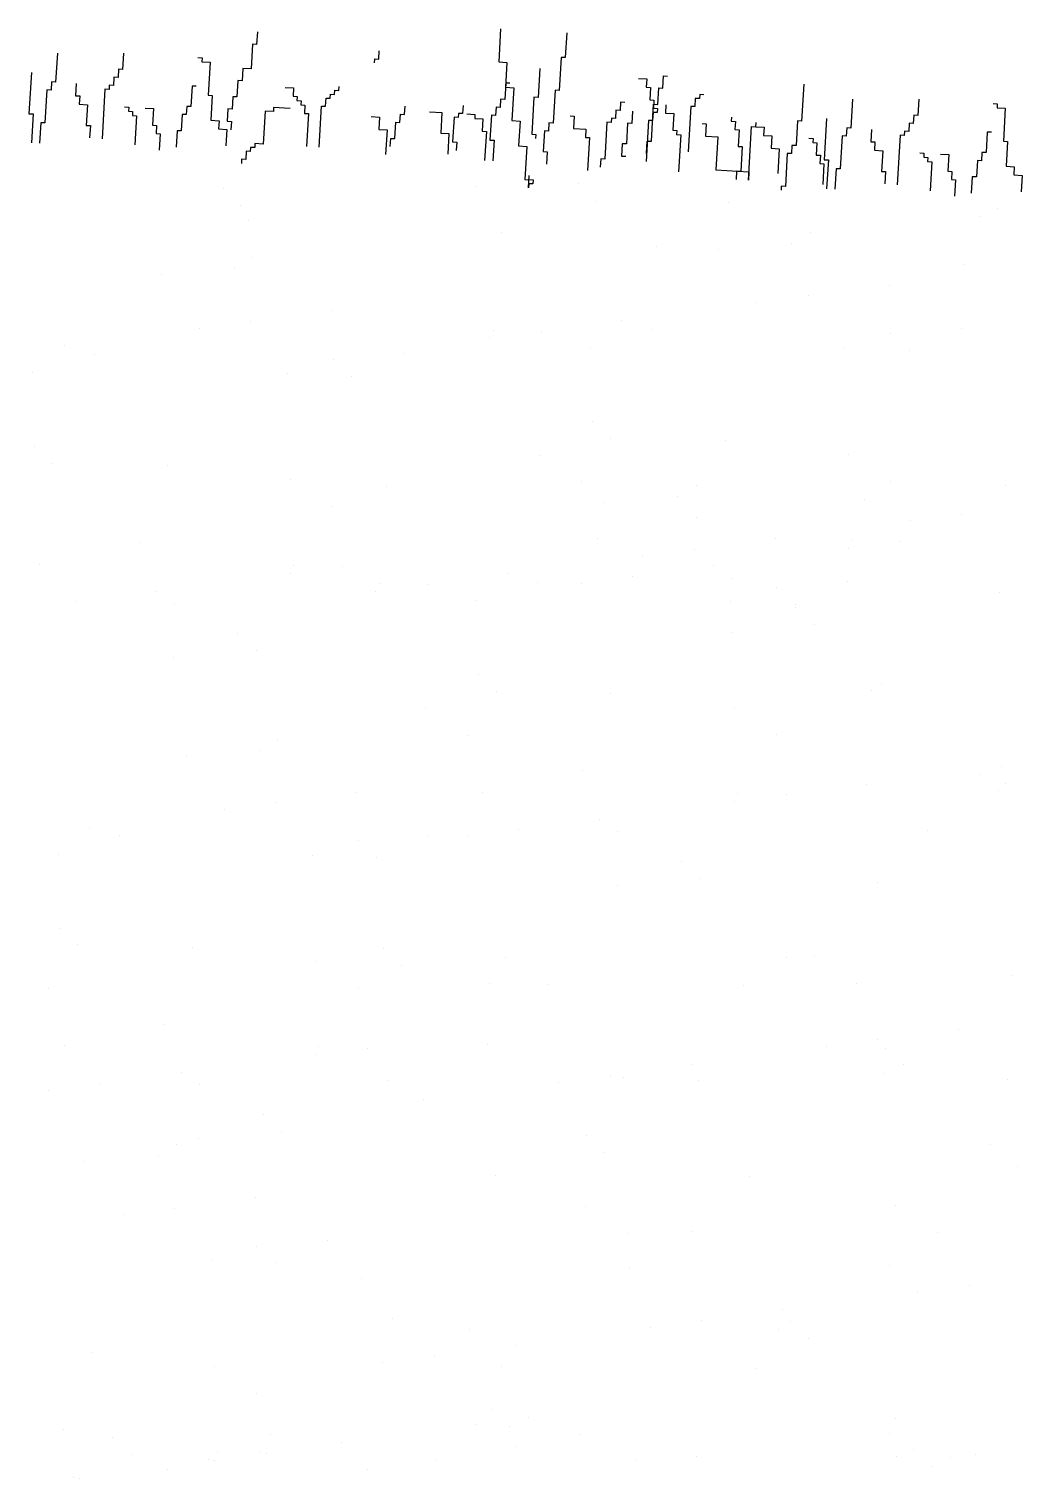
# Model space of a CAD drawing. Extents: x -45948 to -32738, y 12741 to 19047.
# Drawn here: x -41729.3 to -41529.4, y 17542.7 to 17834.3 of the extents above; entities that cross this region are included whole.
import ezdxf

# ---------------------------------------------------------------- set-up
doc = ezdxf.new("R2010")
doc.units = 0
doc.layers.add('TREE', color=3, linetype='CONTINUOUS')

msp = doc.modelspace()

# ---------------------------------------------------------------- linework, layer by layer
at = {"layer": 'TREE', "linetype": 'CONTINUOUS'}
for p, q in [((-41683.28595, 17833.65193), (-41683.43215, 17831.16346)), ((-41634.30852, 17834.25342), (-41634.69835, 17827.61807)), ((-41621.01872, 17833.47264), (-41621.3111, 17828.49598)), ((-41684.26309, 17831.21228), (-41684.55546, 17826.23591)), ((-41683.43215, 17831.16346), (-41684.26309, 17831.21228)), ((-41658.83503, 17828.20375), (-41658.73758, 17829.86244)), ((-41723.5452, 17829.35863), (-41723.8863, 17823.55277)), ((-41710.20667, 17829.40734), (-41710.40158, 17826.08967)), ((-41695.25615, 17828.52899), (-41694.42521, 17828.48018)), ((-41694.42521, 17828.48018), (-41694.47395, 17827.65069)), ((-41694.47395, 17827.65069), (-41692.81265, 17827.55308)), ((-41692.81265, 17827.55308), (-41693.20247, 17820.91774)), ((-41659.71412, 17827.42304), (-41659.66538, 17828.25253)), ((-41659.66538, 17828.25253), (-41658.83503, 17828.20375)), ((-41634.69835, 17827.61807), (-41633.03705, 17827.52047)), ((-41633.03705, 17827.52047), (-41633.32943, 17822.54381)), ((-41622.14204, 17828.5448), (-41622.53186, 17821.90945)), ((-41621.3111, 17828.49598), (-41622.14204, 17828.5448)), ((-41728.77273, 17825.50456), (-41729.26002, 17817.21023)), ((-41712.16033, 17824.52858), (-41712.2578, 17822.86959)), ((-41711.32997, 17824.47979), (-41712.16033, 17824.52858)), ((-41711.23252, 17826.13848), (-41711.32997, 17824.47979)), ((-41710.40158, 17826.08967), (-41711.23252, 17826.13848)), ((-41686.21675, 17826.33351), (-41686.36295, 17823.84504)), ((-41684.55546, 17826.23591), (-41686.21675, 17826.33351)), ((-41626.44117, 17826.3006), (-41626.78228, 17820.49445)), ((-41606.55549, 17824.29996), (-41604.8942, 17824.20236)), ((-41604.8942, 17824.20236), (-41604.99166, 17822.54337)), ((-41601.66906, 17822.34817), (-41601.52287, 17824.83665)), ((-41601.52287, 17824.83665), (-41600.69251, 17824.78786)), ((-41725.64506, 17821.99139), (-41726.03489, 17815.35604)), ((-41724.81471, 17821.9426), (-41725.64506, 17821.99139)), ((-41724.71724, 17823.60159), (-41724.81471, 17821.9426)), ((-41723.8863, 17823.55277), (-41724.71724, 17823.60159)), ((-41719.73335, 17823.30878), (-41719.87953, 17820.8206)), ((-41713.96783, 17822.1377), (-41714.55257, 17812.18468)), ((-41713.13747, 17822.08892), (-41713.96783, 17822.1377)), ((-41713.08874, 17822.91841), (-41713.13747, 17822.08892)), ((-41712.2578, 17822.86959), (-41713.08874, 17822.91841)), ((-41696.42761, 17822.77192), (-41696.67125, 17818.62476)), ((-41695.59725, 17822.72314), (-41696.42761, 17822.77192)), ((-41687.19331, 17823.89382), (-41687.38822, 17820.57615)), ((-41686.36295, 17823.84504), (-41687.19331, 17823.89382)), ((-41677.66775, 17822.50213), (-41676.00645, 17822.40453)), ((-41676.00645, 17822.40453), (-41676.10391, 17820.74555)), ((-41668.62836, 17820.30636), (-41668.57963, 17821.13585)), ((-41668.57963, 17821.13585), (-41667.74927, 17821.08707)), ((-41667.74927, 17821.08707), (-41667.70054, 17821.91656)), ((-41667.70054, 17821.91656), (-41666.87018, 17821.86777)), ((-41666.87018, 17821.86777), (-41666.82147, 17822.69697)), ((-41633.28069, 17823.3733), (-41633.47561, 17820.05562)), ((-41633.32943, 17822.54381), (-41631.66871, 17822.44624)), ((-41632.45034, 17823.32452), (-41633.28069, 17823.3733)), ((-41631.66871, 17822.44624), (-41632.05854, 17815.81089)), ((-41623.36222, 17821.95823), (-41623.75205, 17815.32288)), ((-41622.53186, 17821.90945), (-41623.36222, 17821.95823)), ((-41604.99166, 17822.54337), (-41604.16072, 17822.49456)), ((-41604.16072, 17822.49456), (-41604.3069, 17820.00637)), ((-41602.69434, 17819.07928), (-41602.49942, 17822.39696)), ((-41602.49942, 17822.39696), (-41601.66906, 17822.34817)), ((-41573.28196, 17823.17749), (-41573.72053, 17815.71265)), ((-41719.87953, 17820.8206), (-41719.04917, 17820.77182)), ((-41719.04917, 17820.77182), (-41719.14664, 17819.11283)), ((-41719.14664, 17819.11283), (-41717.48534, 17819.01523)), ((-41717.48534, 17819.01523), (-41717.72898, 17814.86807)), ((-41710.00979, 17818.57604), (-41709.17884, 17818.52722)), ((-41709.17884, 17818.52722), (-41709.22758, 17817.69773)), ((-41705.85683, 17818.33206), (-41704.19554, 17818.23445)), ((-41704.19554, 17818.23445), (-41704.39045, 17814.91678)), ((-41697.50161, 17818.67354), (-41697.59907, 17817.01456)), ((-41696.67125, 17818.62476), (-41697.50161, 17818.67354)), ((-41693.20247, 17820.91774), (-41692.37212, 17820.86895)), ((-41692.37212, 17820.86895), (-41692.66448, 17815.89259)), ((-41689.1957, 17818.18557), (-41689.34188, 17815.69738)), ((-41688.36535, 17818.13678), (-41689.1957, 17818.18557)), ((-41688.21916, 17820.62496), (-41688.36535, 17818.13678)), ((-41687.38822, 17820.57615), (-41688.21916, 17820.62496)), ((-41680.01012, 17818.47827), (-41680.05885, 17817.64877)), ((-41676.68811, 17818.2831), (-41680.01012, 17818.47827)), ((-41676.10391, 17820.74555), (-41675.27356, 17820.69676)), ((-41675.27356, 17820.69676), (-41675.32229, 17819.86727)), ((-41675.32229, 17819.86727), (-41674.49193, 17819.81849)), ((-41674.49193, 17819.81849), (-41674.54067, 17818.989)), ((-41674.54067, 17818.989), (-41673.70972, 17818.94018)), ((-41673.70972, 17818.94018), (-41673.80717, 17817.28149)), ((-41670.8744, 17810.45094), (-41670.38713, 17818.74498)), ((-41670.38713, 17818.74498), (-41669.55677, 17818.69619)), ((-41669.55677, 17818.69619), (-41669.4593, 17820.35518)), ((-41669.4593, 17820.35518), (-41668.62836, 17820.30636)), ((-41653.65425, 17817.07964), (-41653.5568, 17818.73833)), ((-41641.87956, 17818.88465), (-41641.97703, 17817.22566)), ((-41635.23437, 17818.49424), (-41635.33184, 17816.83526)), ((-41634.40401, 17818.44546), (-41635.23437, 17818.49424)), ((-41634.30655, 17820.10444), (-41634.40401, 17818.44546)), ((-41633.47561, 17820.05562), (-41634.30655, 17820.10444)), ((-41627.61264, 17820.54324), (-41628.0512, 17813.07839)), ((-41626.78228, 17820.49445), (-41627.61264, 17820.54324)), ((-41610.16989, 17819.51847), (-41610.26733, 17817.85978)), ((-41609.33953, 17819.46969), (-41610.16989, 17819.51847)), ((-41604.3069, 17820.00637), (-41603.47654, 17819.95759)), ((-41603.96384, 17811.66326), (-41603.52528, 17819.1281)), ((-41603.47654, 17819.95759), (-41603.57399, 17818.2989)), ((-41603.57399, 17818.2989), (-41602.74305, 17818.25008)), ((-41603.52528, 17819.1281), (-41602.69434, 17819.07928)), ((-41602.74305, 17818.25008), (-41602.79178, 17817.42059)), ((-41601.03362, 17818.98171), (-41601.13107, 17817.32302)), ((-41596.04973, 17818.68891), (-41596.58574, 17809.56538)), ((-41595.21937, 17818.64013), (-41596.04973, 17818.68891)), ((-41595.12191, 17820.29911), (-41595.21937, 17818.64013)), ((-41594.29096, 17820.25029), (-41595.12191, 17820.29911)), ((-41594.24223, 17821.07978), (-41594.29096, 17820.25029)), ((-41593.41187, 17821.031), (-41594.24223, 17821.07978)), ((-41563.46096, 17820.10344), (-41563.80205, 17814.29758)), ((-41550.12242, 17820.15215), (-41550.31734, 17816.83448)), ((-41535.17191, 17819.27381), (-41534.34097, 17819.22499)), ((-41534.34097, 17819.22499), (-41534.3897, 17818.3955)), ((-41534.3897, 17818.3955), (-41532.7284, 17818.2979)), ((-41532.7284, 17818.2979), (-41533.11823, 17811.66255)), ((-41729.26002, 17817.21023), (-41728.42908, 17817.16141)), ((-41728.42908, 17817.16141), (-41728.77019, 17811.35526)), ((-41726.86525, 17815.40482), (-41727.10889, 17811.25766)), ((-41726.03489, 17815.35604), (-41726.86525, 17815.40482)), ((-41709.22758, 17817.69773), (-41708.39722, 17817.64895)), ((-41708.39722, 17817.64895), (-41708.44594, 17816.81975)), ((-41708.44594, 17816.81975), (-41707.61558, 17816.77097)), ((-41707.61558, 17816.77097), (-41707.95669, 17810.96482)), ((-41698.43002, 17817.06337), (-41698.62493, 17813.7457)), ((-41697.59907, 17817.01456), (-41698.43002, 17817.06337)), ((-41692.66448, 17815.89259), (-41691.00318, 17815.79499)), ((-41691.00318, 17815.79499), (-41691.10065, 17814.136)), ((-41689.34188, 17815.69738), (-41688.51153, 17815.6486)), ((-41688.51153, 17815.6486), (-41688.60899, 17813.98962)), ((-41681.72015, 17817.74638), (-41682.10998, 17811.11103)), ((-41680.05885, 17817.64877), (-41681.72015, 17817.74638)), ((-41673.80717, 17817.28149), (-41672.97682, 17817.2327)), ((-41672.97682, 17817.2327), (-41673.36664, 17810.59736)), ((-41660.34759, 17816.64052), (-41658.68629, 17816.54292)), ((-41658.68629, 17816.54292), (-41658.83247, 17814.05474)), ((-41655.60793, 17812.20059), (-41655.41301, 17815.51826)), ((-41655.41301, 17815.51826), (-41654.58207, 17815.46944)), ((-41654.58207, 17815.46944), (-41654.48461, 17817.12843)), ((-41654.48461, 17817.12843), (-41653.65425, 17817.07964)), ((-41648.62164, 17817.61604), (-41646.12998, 17817.46965)), ((-41646.12998, 17817.46965), (-41646.37361, 17813.32278)), ((-41643.68704, 17816.49407), (-41643.97942, 17811.51741)), ((-41642.8561, 17816.44525), (-41643.68704, 17816.49407)), ((-41642.80739, 17817.27445), (-41642.8561, 17816.44525)), ((-41641.97703, 17817.22566), (-41642.80739, 17817.27445)), ((-41641.14609, 17817.17685), (-41639.48479, 17817.07925)), ((-41639.48479, 17817.07925), (-41639.53351, 17816.25005)), ((-41639.53351, 17816.25005), (-41637.87279, 17816.15248)), ((-41637.87279, 17816.15248), (-41638.01899, 17813.664)), ((-41636.16278, 17816.88408), (-41636.45514, 17811.90771)), ((-41635.33184, 17816.83526), (-41636.16278, 17816.88408)), ((-41632.05854, 17815.81089), (-41630.39724, 17815.71329)), ((-41630.39724, 17815.71329), (-41630.68962, 17810.73663)), ((-41624.58299, 17815.3717), (-41624.68046, 17813.71272)), ((-41623.75205, 17815.32288), (-41624.58299, 17815.3717)), ((-41620.33259, 17816.78641), (-41619.50165, 17816.73759)), ((-41619.50165, 17816.73759), (-41619.64783, 17814.24941)), ((-41612.90577, 17815.51772), (-41613.34433, 17808.05288)), ((-41612.07483, 17815.46891), (-41612.90577, 17815.51772)), ((-41612.0261, 17816.2984), (-41612.07483, 17815.46891)), ((-41611.19574, 17816.24961), (-41612.0261, 17816.2984)), ((-41611.09828, 17817.9086), (-41611.19574, 17816.24961)), ((-41610.26733, 17817.85978), (-41611.09828, 17817.9086)), ((-41608.75223, 17815.2737), (-41608.99586, 17811.12683)), ((-41607.92188, 17815.22492), (-41608.75223, 17815.2737)), ((-41607.77568, 17817.7134), (-41607.92188, 17815.22492)), ((-41604.55055, 17815.85921), (-41605.03784, 17807.56488)), ((-41603.72019, 17815.81042), (-41604.55055, 17815.85921)), ((-41603.62273, 17817.46941), (-41603.72019, 17815.81042)), ((-41602.79178, 17817.42059), (-41603.62273, 17817.46941)), ((-41601.13107, 17817.32302), (-41599.46977, 17817.22542)), ((-41599.46977, 17817.22542), (-41599.66469, 17813.90775)), ((-41587.84127, 17816.54225), (-41587.89, 17815.71275)), ((-41587.89, 17815.71275), (-41587.05906, 17815.66394)), ((-41587.05906, 17815.66394), (-41587.15653, 17814.00495)), ((-41582.95484, 17814.59046), (-41582.90611, 17815.41995)), ((-41574.55147, 17815.76147), (-41574.84385, 17810.78481)), ((-41573.72053, 17815.71265), (-41574.55147, 17815.76147)), ((-41568.68848, 17816.24937), (-41569.17578, 17807.95504)), ((-41552.07608, 17815.27339), (-41552.17355, 17813.61441)), ((-41551.24573, 17815.22461), (-41552.07608, 17815.27339)), ((-41551.14828, 17816.8833), (-41551.24573, 17815.22461)), ((-41550.31734, 17816.83448), (-41551.14828, 17816.8833)), ((-41717.72898, 17814.86807), (-41716.89804, 17814.81925)), ((-41716.89804, 17814.81925), (-41717.04422, 17812.33106)), ((-41704.39045, 17814.91678), (-41703.55951, 17814.86796)), ((-41703.55951, 17814.86796), (-41703.65697, 17813.20898)), ((-41703.65697, 17813.20898), (-41702.82662, 17813.16019)), ((-41702.82662, 17813.16019), (-41703.02153, 17809.84252)), ((-41699.45529, 17813.79448), (-41699.6502, 17810.47681)), ((-41698.62493, 17813.7457), (-41699.45529, 17813.79448)), ((-41691.10065, 17814.136), (-41689.43935, 17814.0384)), ((-41689.43935, 17814.0384), (-41689.63426, 17810.72073)), ((-41658.83247, 17814.05474), (-41657.17176, 17813.95717)), ((-41657.17176, 17813.95717), (-41657.46414, 17808.98051)), ((-41646.37361, 17813.32278), (-41644.71231, 17813.22518)), ((-41644.71231, 17813.22518), (-41644.95596, 17809.07801)), ((-41638.01899, 17813.664), (-41637.18805, 17813.61519)), ((-41637.18805, 17813.61519), (-41637.52914, 17807.80933)), ((-41628.0512, 17813.07839), (-41627.22084, 17813.02961)), ((-41627.22084, 17813.02961), (-41627.26956, 17812.20041)), ((-41625.51081, 17813.7615), (-41625.75446, 17809.61434)), ((-41624.68046, 17813.71272), (-41625.51081, 17813.7615)), ((-41619.64783, 17814.24941), (-41617.15617, 17814.10302)), ((-41617.15617, 17814.10302), (-41617.25364, 17812.44404)), ((-41617.25364, 17812.44404), (-41616.4227, 17812.39522)), ((-41616.4227, 17812.39522), (-41616.81252, 17805.75987)), ((-41599.66469, 17813.90775), (-41598.83374, 17813.85893)), ((-41598.83374, 17813.85893), (-41598.88248, 17813.02944)), ((-41598.88248, 17813.02944), (-41598.05212, 17812.98065)), ((-41598.05212, 17812.98065), (-41598.49068, 17805.51581)), ((-41593.75299, 17815.22485), (-41592.92204, 17815.17603)), ((-41592.92204, 17815.17603), (-41593.06823, 17812.68785)), ((-41593.06823, 17812.68785), (-41590.57657, 17812.54146)), ((-41590.57657, 17812.54146), (-41590.9664, 17805.90612)), ((-41587.15653, 17814.00495), (-41586.32617, 17813.95617)), ((-41586.32617, 17813.95617), (-41586.52108, 17810.63849)), ((-41584.41926, 17803.85676), (-41583.78578, 17814.63928)), ((-41583.78578, 17814.63928), (-41582.95484, 17814.59046)), ((-41582.95484, 17814.59046), (-41581.29354, 17814.49286)), ((-41581.29354, 17814.49286), (-41581.39099, 17812.83417)), ((-41581.39099, 17812.83417), (-41579.72969, 17812.73656)), ((-41579.72969, 17812.73656), (-41579.87589, 17810.24809)), ((-41565.56082, 17812.7362), (-41565.95064, 17806.10085)), ((-41564.73046, 17812.68742), (-41565.56082, 17812.7362)), ((-41564.63299, 17814.3464), (-41564.73046, 17812.68742)), ((-41563.80205, 17814.29758), (-41564.63299, 17814.3464)), ((-41559.6491, 17814.0536), (-41559.79528, 17811.56541)), ((-41553.88358, 17812.88252), (-41554.46832, 17802.92949)), ((-41553.05322, 17812.83373), (-41553.88358, 17812.88252)), ((-41553.00449, 17813.66322), (-41553.05322, 17812.83373)), ((-41552.17355, 17813.61441), (-41553.00449, 17813.66322)), ((-41536.34336, 17813.51674), (-41536.58701, 17809.36957)), ((-41535.513, 17813.46795), (-41536.34336, 17813.51674)), ((-41685.53004, 17809.64725), (-41685.62749, 17807.98856)), ((-41684.6991, 17809.59843), (-41685.53004, 17809.64725)), ((-41684.65037, 17810.42792), (-41684.6991, 17809.59843)), ((-41683.82001, 17810.37914), (-41684.65037, 17810.42792)), ((-41683.77128, 17811.20863), (-41683.82001, 17810.37914)), ((-41682.10998, 17811.11103), (-41683.77128, 17811.20863)), ((-41656.53575, 17810.59039), (-41656.43828, 17812.24937)), ((-41656.43828, 17812.24937), (-41655.60793, 17812.20059)), ((-41643.97942, 17811.51741), (-41643.14848, 17811.46859)), ((-41643.14848, 17811.46859), (-41643.24595, 17809.80961)), ((-41636.45514, 17811.90771), (-41635.6242, 17811.85889)), ((-41635.6242, 17811.85889), (-41635.86785, 17807.71173)), ((-41630.68962, 17810.73663), (-41629.02832, 17810.63903)), ((-41629.02832, 17810.63903), (-41629.41815, 17804.00368)), ((-41625.75446, 17809.61434), (-41624.9241, 17809.56555)), ((-41624.9241, 17809.56555), (-41625.07028, 17807.07737)), ((-41609.8268, 17811.17565), (-41609.973, 17808.68717)), ((-41608.99586, 17811.12683), (-41609.8268, 17811.17565)), ((-41604.94038, 17809.22386), (-41604.79419, 17811.71204)), ((-41604.79419, 17811.71204), (-41603.96384, 17811.66326)), ((-41586.52108, 17810.63849), (-41585.69014, 17810.58968)), ((-41585.69014, 17810.58968), (-41585.9825, 17805.61331)), ((-41579.87589, 17810.24809), (-41578.21518, 17810.15052)), ((-41578.21518, 17810.15052), (-41578.50754, 17805.17416)), ((-41575.6742, 17810.83359), (-41575.77165, 17809.1749)), ((-41574.84385, 17810.78481), (-41575.6742, 17810.83359)), ((-41572.25473, 17812.29741), (-41571.42378, 17812.24859)), ((-41571.42378, 17812.24859), (-41571.47252, 17811.4191)), ((-41571.47252, 17811.4191), (-41570.64216, 17811.37032)), ((-41570.64216, 17811.37032), (-41570.78834, 17808.88213)), ((-41559.79528, 17811.56541), (-41558.96492, 17811.51663)), ((-41558.96492, 17811.51663), (-41559.06239, 17809.85765)), ((-41559.06239, 17809.85765), (-41557.40109, 17809.76005)), ((-41557.40109, 17809.76005), (-41557.64474, 17805.61288)), ((-41533.11823, 17811.66255), (-41532.28787, 17811.61377)), ((-41532.28787, 17811.61377), (-41532.58023, 17806.6374)), ((-41686.45785, 17808.03734), (-41686.50658, 17807.20785)), ((-41685.62749, 17807.98856), (-41686.45785, 17808.03734)), ((-41614.17469, 17808.10167), (-41614.27214, 17806.44298)), ((-41613.34433, 17808.05288), (-41614.17469, 17808.10167)), ((-41609.973, 17808.68717), (-41609.14206, 17808.63835)), ((-41576.60259, 17809.22372), (-41576.99244, 17802.58808)), ((-41575.77165, 17809.1749), (-41576.60259, 17809.22372)), ((-41570.78834, 17808.88213), (-41569.9574, 17808.83331)), ((-41569.9574, 17808.83331), (-41570.05487, 17807.17433)), ((-41570.05487, 17807.17433), (-41569.22451, 17807.12555)), ((-41569.22451, 17807.12555), (-41569.46816, 17802.97838)), ((-41569.17578, 17807.95504), (-41568.34483, 17807.90622)), ((-41568.34483, 17807.90622), (-41568.68595, 17802.10007)), ((-41549.92554, 17809.32086), (-41549.0946, 17809.27204)), ((-41549.0946, 17809.27204), (-41549.14333, 17808.44255)), ((-41549.14333, 17808.44255), (-41548.31298, 17808.39376)), ((-41548.31298, 17808.39376), (-41548.36169, 17807.56456)), ((-41548.36169, 17807.56456), (-41547.53133, 17807.51578)), ((-41547.53133, 17807.51578), (-41547.87245, 17801.70963)), ((-41545.77259, 17809.07687), (-41544.11129, 17808.97927)), ((-41544.11129, 17808.97927), (-41544.3062, 17805.66159)), ((-41538.34577, 17807.80819), (-41538.54068, 17804.49051)), ((-41537.51483, 17807.75937), (-41538.34577, 17807.80819)), ((-41537.41736, 17809.41835), (-41537.51483, 17807.75937)), ((-41536.58701, 17809.36957), (-41537.41736, 17809.41835)), ((-41532.58023, 17806.6374), (-41530.91894, 17806.5398)), ((-41530.91894, 17806.5398), (-41531.0164, 17804.88082)), ((-41629.41815, 17804.00368), (-41627.75685, 17803.90608)), ((-41628.68467, 17802.29588), (-41628.53848, 17804.78436)), ((-41627.75685, 17803.90608), (-41627.80559, 17803.07659)), ((-41590.9664, 17805.90612), (-41584.32179, 17805.51574)), ((-41586.81344, 17805.66213), (-41586.91091, 17804.00315)), ((-41585.9825, 17805.61331), (-41586.81344, 17805.66213)), ((-41584.32179, 17805.51574), (-41584.41926, 17803.85676)), ((-41566.781, 17806.14964), (-41567.02465, 17802.00247)), ((-41565.95064, 17806.10085), (-41566.781, 17806.14964)), ((-41557.64474, 17805.61288), (-41556.8138, 17805.56406)), ((-41556.8138, 17805.56406), (-41556.95998, 17803.07588)), ((-41544.3062, 17805.66159), (-41543.47526, 17805.61278)), ((-41543.47526, 17805.61278), (-41543.57273, 17803.95379)), ((-41543.57273, 17803.95379), (-41542.74237, 17803.90501)), ((-41542.74237, 17803.90501), (-41542.93728, 17800.58733)), ((-41539.37104, 17804.5393), (-41539.56596, 17801.22162)), ((-41538.54068, 17804.49051), (-41539.37104, 17804.5393)), ((-41531.0164, 17804.88082), (-41529.3551, 17804.78321)), ((-41529.3551, 17804.78321), (-41529.55002, 17801.46554)), ((-41690.06813, 17802.25651), (-41690.06813, 17802.25651)), ((-41639.43087, 17802.63472), (-41639.43087, 17802.63472)), ((-41628.63594, 17803.12537), (-41628.68467, 17802.29588)), ((-41627.80559, 17803.07659), (-41628.63594, 17803.12537)), ((-41618.69527, 17803.13318), (-41618.69527, 17803.13318)), ((-41577.82279, 17802.63686), (-41577.87151, 17801.80766)), ((-41576.99244, 17802.58808), (-41577.82279, 17802.63686)), ((-41686.5862, 17798.66817), (-41686.5862, 17798.66817)), ((-41615.21334, 17799.54484), (-41615.21334, 17799.54484)), ((-41588.37153, 17799.38918), (-41588.37153, 17799.38918)), ((-41534.33251, 17798.16389), (-41534.33251, 17798.16389)), ((-41685.12958, 17795.67696), (-41685.12958, 17795.67696)), ((-41537.73011, 17796.60505), (-41537.73011, 17796.60505)), ((-41634.23479, 17793.20865), (-41634.23479, 17793.20865)), ((-41571.95195, 17793.32183), (-41571.95195, 17793.32183)), ((-41603.03583, 17790.43685), (-41603.03583, 17790.43685)), ((-41590.38979, 17789.98545), (-41590.38979, 17789.98545)), ((-41575.67684, 17791.12902), (-41575.67684, 17791.12902)), ((-41684.23914, 17788.22421), (-41684.23914, 17788.22421)), ((-41540.85357, 17786.89701), (-41540.85357, 17786.89701)), ((-41702.67698, 17784.88782), (-41702.67698, 17784.88782)), ((-41687.96403, 17786.03139), (-41687.96403, 17786.03139)), ((-41572.30933, 17780.54229), (-41572.30933, 17780.54229)), ((-41556.04964, 17782.68292), (-41556.04964, 17782.68292)), ((-41668.33683, 17777.58529), (-41668.33683, 17777.58529)), ((-41582.7195, 17779.17176), (-41582.7195, 17779.17176)), ((-41684.59653, 17775.44466), (-41684.59653, 17775.44466)), ((-41609.88509, 17775.59535), (-41609.88509, 17775.59535)), ((-41695.0067, 17774.07414), (-41695.0067, 17774.07414)), ((-41636.55496, 17772.08419), (-41636.55496, 17772.08419)), ((-41635.79937, 17773.57551), (-41635.79937, 17773.57551)), ((-41626.14479, 17773.45472), (-41626.14479, 17773.45472)), ((-41603.87269, 17773.86587), (-41603.87269, 17773.86587)), ((-41555.77035, 17772.88809), (-41555.77035, 17772.88809)), ((-41541.58986, 17773.97905), (-41541.58986, 17773.97905)), ((-41722.17229, 17770.49772), (-41722.17229, 17770.49772)), ((-41716.15989, 17768.76824), (-41716.15989, 17768.76824)), ((-41653.87705, 17768.88142), (-41653.87705, 17768.88142)), ((-41616.17378, 17770.2007), (-41616.17378, 17770.2007)), ((-41565.01198, 17769.95532), (-41565.01198, 17769.95532)), ((-41552.08397, 17769.51013), (-41552.08397, 17769.51013)), ((-41668.05754, 17767.79046), (-41668.05754, 17767.79046)), ((-41728.46097, 17765.10308), (-41728.46097, 17765.10308)), ((-41677.29918, 17764.85769), (-41677.29918, 17764.85769)), ((-41664.37116, 17764.41251), (-41664.37116, 17764.41251)), ((-41615.89288, 17755.33457), (-41615.89288, 17755.33457)), ((-41612.2065, 17751.95662), (-41612.2065, 17751.95662)), ((-41589.12992, 17751.44897), (-41589.12992, 17751.44897)), ((-41728.18008, 17750.23695), (-41728.18008, 17750.23695)), ((-41626.51613, 17748.4996), (-41626.51613, 17748.4996)), ((-41564.2333, 17748.61279), (-41564.2333, 17748.61279)), ((-41724.49369, 17746.859), (-41724.49369, 17746.859)), ((-41701.41712, 17746.35135), (-41701.41712, 17746.35135)), ((-41676.52049, 17743.51516), (-41676.52049, 17743.51516)), ((-41618.08222, 17743.12661), (-41618.08222, 17743.12661)), ((-41555.79938, 17743.23979), (-41555.79938, 17743.23979)), ((-41532.63699, 17742.45886), (-41532.63699, 17742.45886)), ((-41657.20267, 17742.2325), (-41657.20267, 17742.2325)), ((-41598.64472, 17740.15286), (-41598.64472, 17740.15286)), ((-41594.91983, 17742.34568), (-41594.91983, 17742.34568)), ((-41561.00585, 17739.67705), (-41561.00585, 17739.67705)), ((-41668.08657, 17738.14216), (-41668.08657, 17738.14216)), ((-41613.35767, 17739.00929), (-41613.35767, 17739.00929)), ((-41541.44176, 17736.6537), (-41541.44176, 17736.6537)), ((-41594.80675, 17736.01269), (-41594.80675, 17736.01269)), ((-41551.85193, 17735.28318), (-41551.85193, 17735.28318)), ((-41707.09395, 17730.91507), (-41707.09395, 17730.91507)), ((-41614.91391, 17731.66423), (-41614.91391, 17731.66423)), ((-41579.01752, 17731.70676), (-41579.01752, 17731.70676)), ((-41563.75212, 17731.41884), (-41563.75212, 17731.41884)), ((-41553.86941, 17731.18694), (-41553.86941, 17731.18694)), ((-41605.68739, 17728.19561), (-41605.68739, 17728.19561)), ((-41595.27722, 17729.56613), (-41595.27722, 17729.56613)), ((-41564.27958, 17729.81641), (-41564.27958, 17729.81641)), ((-41727.2011, 17726.5666), (-41727.2011, 17726.5666)), ((-41676.03931, 17726.32122), (-41676.03931, 17726.32122)), ((-41666.1566, 17726.08931), (-41666.1566, 17726.08931)), ((-41591.44517, 17726.24), (-41591.44517, 17726.24)), ((-41676.56678, 17724.71879), (-41676.56678, 17724.71879)), ((-41658.76726, 17722.59935), (-41658.76726, 17722.59935)), ((-41649.11267, 17722.47856), (-41649.11267, 17722.47856)), ((-41632.85298, 17724.61919), (-41632.85298, 17724.61919)), ((-41626.84058, 17722.88971), (-41626.84058, 17722.88971)), ((-41618.11504, 17722.72884), (-41618.11504, 17722.72884)), ((-41607.70487, 17724.09937), (-41607.70487, 17724.09937)), ((-41587.72013, 17723.78382), (-41587.72013, 17723.78382)), ((-41564.55774, 17723.00289), (-41564.55774, 17723.00289)), ((-41703.73236, 17721.14237), (-41703.73236, 17721.14237)), ((-41659.52284, 17721.10803), (-41659.52284, 17721.10803)), ((-41639.14166, 17719.22454), (-41639.14166, 17719.22454)), ((-41578.73824, 17721.91193), (-41578.73824, 17721.91193)), ((-41533.962, 17720.92532), (-41533.962, 17720.92532)), ((-41719.99206, 17719.00174), (-41719.99206, 17719.00174)), ((-41700.00732, 17718.6862), (-41700.00732, 17718.6862)), ((-41587.97987, 17718.97916), (-41587.97987, 17718.97916)), ((-41575.05185, 17718.53398), (-41575.05185, 17718.53398)), ((-41574.90026, 17717.77176), (-41574.90026, 17717.77176)), ((-41571.21388, 17714.39381), (-41571.21388, 17714.39381)), ((-41687.18746, 17712.67413), (-41687.18746, 17712.67413)), ((-41587.87006, 17712.9125), (-41587.87006, 17712.9125)), ((-41700.15725, 17707.81487), (-41700.15725, 17707.81487)), ((-41683.50107, 17709.29618), (-41683.50107, 17709.29618)), ((-41638.86077, 17704.35842), (-41638.86077, 17704.35842)), ((-41557.6521, 17702.59005), (-41557.6521, 17702.59005)), ((-41635.17438, 17700.98047), (-41635.17438, 17700.98047)), ((-41612.09781, 17700.47282), (-41612.09781, 17700.47282)), ((-41559.74599, 17701.14058), (-41559.74599, 17701.14058)), ((-41649.48402, 17697.52345), (-41649.48402, 17697.52345)), ((-41587.20118, 17697.63663), (-41587.20118, 17697.63663)), ((-41679.13527, 17691.36952), (-41679.13527, 17691.36952)), ((-41641.0501, 17692.15045), (-41641.0501, 17692.15045)), ((-41578.76727, 17692.26363), (-41578.76727, 17692.26363)), ((-41697.57312, 17688.03313), (-41697.57312, 17688.03313)), ((-41682.86017, 17689.17671), (-41682.86017, 17689.17671)), ((-41617.77464, 17685.03654), (-41617.77464, 17685.03654)), ((-41537.74562, 17684.34911), (-41537.74562, 17684.34911)), ((-41533.41201, 17685.92783), (-41533.41201, 17685.92783)), ((-41560.5776, 17682.35141), (-41560.5776, 17682.35141)), ((-41532.70213, 17682.38885), (-41532.70213, 17682.38885)), ((-41679.49266, 17678.58997), (-41679.49266, 17678.58997)), ((-41663.23296, 17680.7306), (-41663.23296, 17680.7306)), ((-41637.88179, 17680.68807), (-41637.88179, 17680.68807)), ((-41587.24747, 17678.84026), (-41587.24747, 17678.84026)), ((-41586.72, 17680.44269), (-41586.72, 17680.44269)), ((-41576.8373, 17680.21078), (-41576.8373, 17680.21078)), ((-41534.05923, 17680.97116), (-41534.05923, 17680.97116)), ((-41689.90283, 17677.21945), (-41689.90283, 17677.21945)), ((-41717.06842, 17673.64303), (-41717.06842, 17673.64303)), ((-41630.67275, 17673.12321), (-41630.67275, 17673.12321)), ((-41614.41306, 17675.26384), (-41614.41306, 17675.26384)), ((-41610.68801, 17672.80767), (-41610.68801, 17672.80767)), ((-41548.40517, 17672.92085), (-41548.40517, 17672.92085)), ((-41711.05602, 17671.91355), (-41711.05602, 17671.91355)), ((-41662.95368, 17670.93577), (-41662.95368, 17670.93577)), ((-41648.77318, 17672.02673), (-41648.77318, 17672.02673)), ((-41641.08292, 17671.75269), (-41641.08292, 17671.75269)), ((-41723.3571, 17668.24839), (-41723.3571, 17668.24839)), ((-41672.19531, 17668.00301), (-41672.19531, 17668.00301)), ((-41659.26729, 17667.55782), (-41659.26729, 17667.55782)), ((-41597.86815, 17666.7956), (-41597.86815, 17666.7956)), ((-41610.83794, 17661.93634), (-41610.83794, 17661.93634)), ((-41594.18176, 17663.41765), (-41594.18176, 17663.41765)), ((-41558.48612, 17662.6041), (-41558.48612, 17662.6041)), ((-41723.07621, 17653.38226), (-41723.07621, 17653.38226)), ((-41719.38982, 17650.00431), (-41719.38982, 17650.00431)), ((-41696.31325, 17649.49666), (-41696.31325, 17649.49666)), ((-41657.99068, 17649.24209), (-41657.99068, 17649.24209)), ((-41671.41662, 17646.66047), (-41671.41662, 17646.66047)), ((-41633.33145, 17647.4414), (-41633.33145, 17647.4414)), ((-41576.78202, 17647.47372), (-41576.78202, 17647.47372)), ((-41571.04861, 17647.55458), (-41571.04861, 17647.55458)), ((-41654.30429, 17645.86414), (-41654.30429, 17645.86414)), ((-41531.44227, 17643.85237), (-41531.44227, 17643.85237)), ((-41725.26554, 17641.17429), (-41725.26554, 17641.17429)), ((-41662.98271, 17641.28748), (-41662.98271, 17641.28748)), ((-41636.62192, 17642.15159), (-41636.62192, 17642.15159)), ((-41624.89754, 17642.06841), (-41624.89754, 17642.06841)), ((-41585.46013, 17641.90621), (-41585.46013, 17641.90621)), ((-41562.6147, 17642.18159), (-41562.6147, 17642.18159)), ((-41701.99008, 17634.06038), (-41701.99008, 17634.06038)), ((-41542.13768, 17632.99606), (-41542.13768, 17632.99606)), ((-41722.09723, 17629.71191), (-41722.09723, 17629.71191)), ((-41670.93544, 17629.46653), (-41670.93544, 17629.46653)), ((-41661.05274, 17629.23463), (-41661.05274, 17629.23463)), ((-41636.90455, 17629.92021), (-41636.90455, 17629.92021)), ((-41568.80754, 17629.48491), (-41568.80754, 17629.48491)), ((-41558.39737, 17630.85543), (-41558.39737, 17630.85543)), ((-41556.87553, 17629.23279), (-41556.87553, 17629.23279)), ((-41671.46291, 17627.8641), (-41671.46291, 17627.8641)), ((-41595.97313, 17625.90849), (-41595.97313, 17625.90849)), ((-41553.18914, 17625.85483), (-41553.18914, 17625.85483)), ((-41698.6285, 17624.28768), (-41698.6285, 17624.28768)), ((-41612.23283, 17623.76786), (-41612.23283, 17623.76786)), ((-41609.57807, 17623.39987), (-41609.57807, 17623.39987)), ((-41557.22625, 17624.06763), (-41557.22625, 17624.06763)), ((-41725.29836, 17620.77653), (-41725.29836, 17620.77653)), ((-41714.88819, 17622.14705), (-41714.88819, 17622.14705)), ((-41694.90345, 17621.83151), (-41694.90345, 17621.83151)), ((-41656.81828, 17622.61244), (-41656.81828, 17622.61244)), ((-41622.643, 17622.39734), (-41622.643, 17622.39734)), ((-41594.53544, 17622.72562), (-41594.53544, 17622.72562)), ((-41532.25261, 17622.8388), (-41532.25261, 17622.8388)), ((-41649.80859, 17618.82092), (-41649.80859, 17618.82092)), ((-41682.08359, 17615.81944), (-41682.08359, 17615.81944)), ((-41678.3972, 17612.44149), (-41678.3972, 17612.44149)), ((-41616.99806, 17611.67927), (-41616.99806, 17611.67927)), ((-41699.55113, 17609.8076), (-41699.55113, 17609.8076)), ((-41695.05338, 17610.96018), (-41695.05338, 17610.96018)), ((-41613.31167, 17608.30132), (-41613.31167, 17608.30132)), ((-41535.7894, 17609.91091), (-41535.7894, 17609.91091)), ((-41717.98897, 17606.47122), (-41717.98897, 17606.47122)), ((-41703.27602, 17607.61479), (-41703.27602, 17607.61479)), ((-41635.36206, 17603.61512), (-41635.36206, 17603.61512)), ((-41584.20026, 17603.36974), (-41584.20026, 17603.36974)), ((-41530.1824, 17605.3159), (-41530.1824, 17605.3159)), ((-41699.90851, 17597.02806), (-41699.90851, 17597.02806)), ((-41683.64882, 17599.16869), (-41683.64882, 17599.16869)), ((-41617.17888, 17597.35936), (-41617.17888, 17597.35936)), ((-41554.89605, 17597.47254), (-41554.89605, 17597.47254)), ((-41710.31868, 17595.65753), (-41710.31868, 17595.65753)), ((-41608.74497, 17591.98636), (-41608.74497, 17591.98636)), ((-41595.91193, 17592.35739), (-41595.91193, 17592.35739)), ((-41546.46213, 17592.09954), (-41546.46213, 17592.09954)), ((-41683.36953, 17589.37385), (-41683.36953, 17589.37385)), ((-41669.18904, 17590.46482), (-41669.18904, 17590.46482)), ((-41692.61116, 17586.44109), (-41692.61116, 17586.44109)), ((-41679.68314, 17585.9959), (-41679.68314, 17585.9959)), ((-41555.96638, 17585.53115), (-41555.96638, 17585.53115)), ((-41662.33607, 17582.91723), (-41662.33607, 17582.91723)), ((-41608.31821, 17584.86339), (-41608.31821, 17584.86339)), ((-41550.36762, 17580.12956), (-41550.36762, 17580.12956)), ((-41539.95745, 17581.50008), (-41539.95745, 17581.50008)), ((-41577.53321, 17576.55314), (-41577.53321, 17576.55314)), ((-41656.03446, 17574.80388), (-41656.03446, 17574.80388)), ((-41593.79291, 17574.41251), (-41593.79291, 17574.41251)), ((-41576.00544, 17574.11646), (-41576.00544, 17574.11646)), ((-41640.66571, 17572.5304), (-41640.66571, 17572.5304)), ((-41604.20308, 17573.04199), (-41604.20308, 17573.04199)), ((-41578.38288, 17572.64358), (-41578.38288, 17572.64358)), ((-41572.31905, 17570.73851), (-41572.31905, 17570.73851)), ((-41716.7291, 17567.93474), (-41716.7291, 17567.93474)), ((-41631.36867, 17569.46557), (-41631.36867, 17569.46557)), ((-41691.83248, 17565.09855), (-41691.83248, 17565.09855)), ((-41658.03853, 17565.95442), (-41658.03853, 17565.95442)), ((-41647.62836, 17567.32494), (-41647.62836, 17567.32494)), ((-41634.10219, 17565.07864), (-41634.10219, 17565.07864)), ((-41582.9404, 17564.83326), (-41582.9404, 17564.83326)), ((-41683.39856, 17559.72556), (-41683.39856, 17559.72556)), ((-41636.12797, 17556.56295), (-41636.12797, 17556.56295)), ((-41639.19934, 17553.52369), (-41639.19934, 17553.52369)), ((-41632.44159, 17553.185), (-41632.44159, 17553.185)), ((-41628.78917, 17554.89422), (-41628.78917, 17554.89422)), ((-41554.91931, 17554.79458), (-41554.91931, 17554.79458)), ((-41722.40593, 17552.49846), (-41722.40593, 17552.49846)), ((-41712.38554, 17550.88896), (-41712.38554, 17550.88896)), ((-41680.68193, 17551.43171), (-41680.68193, 17551.43171)), ((-41618.39909, 17551.54489), (-41618.39909, 17551.54489)), ((-41556.11625, 17551.65807), (-41556.11625, 17551.65807)), ((-41708.69916, 17547.51101), (-41708.69916, 17547.51101)), ((-41691.35129, 17547.90461), (-41691.35129, 17547.90461)), ((-41682.62463, 17547.80664), (-41682.62463, 17547.80664)), ((-41681.46859, 17547.67271), (-41681.46859, 17547.67271)), ((-41666.36493, 17549.94727), (-41666.36493, 17549.94727)), ((-41631.17688, 17549.12059), (-41631.17688, 17549.12059)), ((-41594.93754, 17547.11868), (-41594.93754, 17547.11868)), ((-41551.14786, 17548.43316), (-41551.14786, 17548.43316)), ((-41538.74348, 17547.39049), (-41538.74348, 17547.39049)), ((-41701.30723, 17544.50476), (-41701.30723, 17544.50476)), ((-41693.0348, 17546.43612), (-41693.0348, 17546.43612)), ((-41691.87876, 17546.30218), (-41691.87876, 17546.30218)), ((-41661.0762, 17544.38075), (-41661.0762, 17544.38075)), ((-41647.28936, 17546.45092), (-41647.28936, 17546.45092)), ((-41607.05834, 17546.32691), (-41607.05834, 17546.32691)), ((-41554.70652, 17546.99467), (-41554.70652, 17546.99467)), ((-41547.46147, 17545.05521), (-41547.46147, 17545.05521)), ((-41543.77575, 17546.87329), (-41543.77575, 17546.87329)), ((-41720.20039, 17542.8597), (-41720.20039, 17542.8597)), ((-41719.04435, 17542.72577), (-41719.04435, 17542.72577))]:
    msp.add_line(p, q, dxfattribs=at)

doc.saveas('drawing.dxf')
